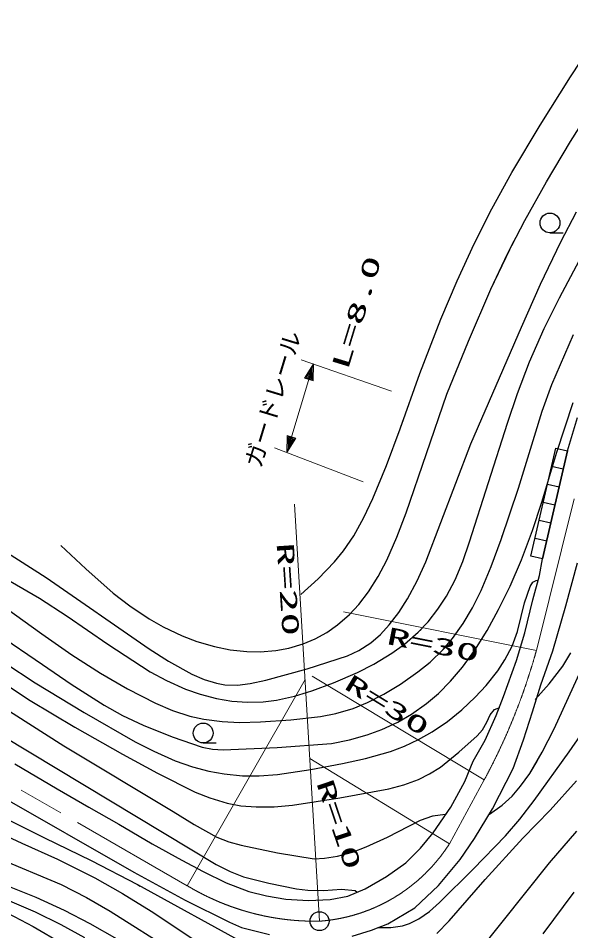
# Model space of a CAD drawing. Units: millimetres, scale not verified. Extents: x 40000 to 680000, y 20000 to 380000.
# Drawn here: x 213588 to 255966, y 247309 to 317277 of the extents above; entities that cross this region are included whole.
import ezdxf
from ezdxf.enums import TextEntityAlignment as Align

# ---------------------------------------------------------------- set-up
doc = ezdxf.new("R2010")
doc.units = ezdxf.units.MM
doc.header["$LTSCALE"] = 1000
doc.linetypes.add('CHAIN', pattern=[18.5, 12, -1.5, 3.5, -1.5])
for name, color, linetype, lineweight in [('M-BGD', 7, 'Continuous', 25), ('M-BMK', 2, 'CHAIN', 13), ('M-BMK-SRVR', 3, 'Continuous', 25), ('M-STR-HTXT', 7, 'Continuous', 13)]:
    doc.layers.add(name, color=color, linetype=linetype, lineweight=lineweight)
doc.styles.add('ＭＳ ゴシック', font='')
doc.styles.get('ＭＳ ゴシック').set_extended_font_data('MS Gothic')

msp = doc.modelspace()

# ---------------------------------------------------------------- linework, layer by layer
at = {"layer": 'M-BGD'}
for p, q in [((255953, 312775), (260921, 320418)), ((253617, 309073), (255953, 312775)), ((255953, 307838), (258223, 311445)), ((251451, 305457), (253617, 309073)), ((254104, 304746), (255953, 307838)), ((254104, 304746), (255953, 307838)), ((249910, 302652), (251451, 305457)), ((249910, 302652), (251451, 305457)), ((252444, 301779), (254104, 304746)), ((252444, 301779), (254104, 304746)), ((248556, 299974), (249910, 302652)), ((248556, 299974), (249910, 302652)), ((255208, 300138), (256415, 302437)), ((255208, 300138), (256415, 302437)), ((251127, 299215), (252444, 301779)), ((249849, 296501), (251610, 300184)), ((254374, 300821), (255374, 300821)), ((247243, 297148), (248556, 299974)), ((253649, 296888), (255208, 300138)), ((255092, 295846), (257066, 299553)), ((249849, 296501), (251127, 299215)), ((245991, 294202), (247243, 297148)), ((252184, 293588), (253649, 296888)), ((248122, 292527), (249849, 296501)), ((253934, 293487), (255092, 295846)), ((244398, 290050), (245991, 294202)), ((248308, 284634), (252184, 293588)), ((252798, 290927), (253934, 293487)), ((246462, 288455), (248122, 292527)), ((254503, 289186), (256189, 293021)), ((251882, 288513), (252798, 290927)), ((242876, 285783), (244398, 290050)), ((253774, 287153), (254503, 289186)), ((253774, 287153), (254503, 289186)), ((243349, 279359), (246462, 288455)), ((251127, 286235), (251882, 288513)), ((254886, 284006), (256142, 287824)), ((253197, 285237), (253774, 287153)), ((253197, 285237), (253774, 287153)), ((242876, 285783), (243121, 286470)), ((248205, 277125), (251127, 286235)), ((255713, 284099), (256476, 286655)), ((241834, 282974), (242876, 285783)), ((241834, 282974), (242876, 285783)), ((251958, 281254), (253197, 285237)), ((244852, 275608), (248308, 284634)), ((252909, 276028), (254818, 284306)), ((255713, 284099), (253804, 275822)), ((253804, 275822), (255713, 284099)), ((254818, 284306), (255713, 284099)), ((253741, 280174), (254886, 284006)), ((240795, 280461), (241834, 282974)), ((240795, 280461), (241834, 282974)), ((254500, 282926), (255395, 282720)), ((254182, 281547), (255076, 281340)), ((250621, 277299), (251958, 281254)), ((240106, 279003), (240795, 280461)), ((253026, 277991), (253741, 280174)), ((253863, 280167), (254758, 279960)), ((242633, 277484), (243349, 279359)), ((239327, 277599), (240106, 279003)), ((253545, 278787), (254440, 278581)), ((252178, 275746), (253026, 277991)), ((238547, 276442), (239327, 277599)), ((241855, 275723), (242633, 277484)), ((247686, 275611), (248205, 277125)), ((247686, 275611), (248205, 277125)), ((249868, 275234), (250621, 277299)), ((249868, 275234), (250621, 277299)), ((250621, 277299), (250743, 277650)), ((253227, 277408), (254122, 277201)), ((212398, 276518), (215726, 274403)), ((216860, 276842), (218765, 275048)), ((216860, 276842), (218765, 275048)), ((237850, 275587), (238547, 276442)), ((241198, 274478), (241855, 275723)), ((241198, 274478), (241855, 275723)), ((251315, 273735), (252178, 275746)), ((251315, 273735), (252178, 275746)), ((253804, 275822), (252909, 276028)), ((253566, 274550), (253804, 275822)), ((207637, 275630), (215389, 270066)), ((218765, 275048), (220881, 273204)), ((218765, 275048), (220881, 273204)), ((236595, 274301), (237850, 275587)), ((236595, 274301), (237850, 275587)), ((244183, 274133), (244852, 275608)), ((244183, 274133), (244852, 275608)), ((247094, 274207), (247686, 275611)), ((247094, 274207), (247686, 275611)), ((249092, 273388), (249868, 275234)), ((249092, 273388), (249868, 275234)), ((255589, 272231), (256475, 275526)), ((215726, 274403), (223633, 268921)), ((235256, 273081), (236595, 274301)), ((235256, 273081), (236595, 274301)), ((240447, 273289), (241198, 274478)), ((240447, 273289), (241198, 274478)), ((253047, 272689), (253566, 274550)), ((212973, 274126), (215213, 272807)), ((243448, 272759), (244183, 274133)), ((243448, 272759), (244183, 274133)), ((243448, 272759), (244183, 274133)), ((246430, 272966), (247094, 274207)), ((246430, 272966), (247094, 274207)), ((246430, 272966), (247094, 274207)), ((250434, 271942), (251315, 273735)), ((250434, 271942), (251315, 273735)), ((252426, 272454), (252846, 273695)), ((252426, 272454), (252846, 273695)), ((252846, 273695), (253055, 274039)), ((253055, 274039), (253319, 274166)), ((253319, 274166), (253488, 274195)), ((207550, 273091), (215443, 267715)), ((220881, 273204), (222146, 272229)), ((220881, 273204), (222146, 272229)), ((239715, 272333), (240447, 273289)), ((239715, 272333), (240447, 273289)), ((245769, 271956), (246430, 272966)), ((245769, 271956), (246430, 272966)), ((245769, 271956), (246430, 272966)), ((248435, 272073), (249092, 273388)), ((215213, 272807), (217345, 271435)), ((222146, 272229), (223639, 271228)), ((222146, 272229), (223639, 271228)), ((238987, 271548), (239715, 272333)), ((238987, 271548), (239715, 272333)), ((242789, 271724), (243448, 272759)), ((242789, 271724), (243448, 272759)), ((252172, 271409), (252426, 272454)), ((252172, 271409), (252426, 272454)), ((252436, 270156), (253047, 272689)), ((254601, 268764), (255589, 272231)), ((238076, 270760), (238987, 271548)), ((238076, 270760), (238987, 271548)), ((238987, 271548), (239033, 271592)), ((242050, 270762), (242789, 271724)), ((242050, 270762), (242789, 271724)), ((245025, 271008), (245769, 271956)), ((247718, 270864), (248435, 272073)), ((249556, 270342), (250434, 271942)), ((254685, 262795), (258760, 271694)), ((217345, 271435), (220463, 269283)), ((223639, 271228), (224712, 270613)), ((223639, 271228), (224712, 270613)), ((244266, 270202), (245025, 271008)), ((246904, 269721), (247718, 270864)), ((246904, 269721), (247718, 270864)), ((251870, 270250), (252172, 271409)), ((251870, 270250), (252172, 271409)), ((251870, 270250), (252172, 271409)), ((251870, 270250), (252172, 271409)), ((190016, 270338), (222442, 251798)), ((224712, 270613), (226164, 269920)), ((224712, 270613), (226164, 269920)), ((236364, 269699), (237247, 270187)), ((236364, 269699), (237247, 270187)), ((237247, 270187), (238076, 270760)), ((237247, 270187), (238076, 270760)), ((241367, 270033), (242050, 270762)), ((241367, 270033), (242050, 270762)), ((243209, 269285), (244266, 270202)), ((243209, 269285), (244266, 270202)), ((244266, 270202), (244482, 270417)), ((248599, 268812), (249556, 270342)), ((251468, 269142), (251870, 270250)), ((251468, 269142), (251870, 270250)), ((251468, 269142), (251870, 270250)), ((251468, 269142), (251870, 270250)), ((251795, 268020), (252436, 270156)), ((215389, 270066), (217688, 268467)), ((215389, 270066), (217688, 268467)), ((226164, 269920), (227292, 269488)), ((226164, 269920), (227292, 269488)), ((227292, 269488), (228645, 269094)), ((227292, 269488), (228645, 269094)), ((235436, 269303), (236364, 269699)), ((235436, 269303), (236364, 269699)), ((239716, 268808), (240620, 269388)), ((239716, 268808), (240620, 269388)), ((240620, 269388), (241367, 270033)), ((240620, 269388), (241367, 270033)), ((246181, 268876), (246904, 269721)), ((246181, 268876), (246904, 269721)), ((220463, 269283), (223712, 267168)), ((223633, 268921), (225119, 267972)), ((223633, 268921), (225119, 267972)), ((223633, 268921), (225119, 267972)), ((228645, 269094), (229832, 268858)), ((229832, 268858), (231120, 268723)), ((231120, 268723), (232132, 268707)), ((231120, 268723), (232132, 268707)), ((231120, 268723), (232132, 268707)), ((232132, 268707), (233340, 268801)), ((232132, 268707), (233340, 268801)), ((232132, 268707), (233340, 268801)), ((233340, 268801), (234332, 268980)), ((233340, 268801), (234332, 268980)), ((234332, 268980), (235436, 269303)), ((234332, 268980), (235436, 269303)), ((238836, 268386), (239716, 268808)), ((238836, 268386), (239716, 268808)), ((242232, 268581), (243209, 269285)), ((242232, 268581), (243209, 269285)), ((245171, 267909), (246181, 268876)), ((245171, 267909), (246181, 268876)), ((246181, 268876), (246392, 269105)), ((247659, 267515), (248599, 268812)), ((247659, 267515), (248599, 268812)), ((250921, 268078), (251468, 269142)), ((250921, 268078), (251468, 269142)), ((253673, 266176), (254601, 268764)), ((217688, 268467), (219891, 267064)), ((217688, 268467), (219891, 267064)), ((235754, 267405), (238836, 268386)), ((240853, 267746), (242232, 268581)), ((240853, 267746), (242232, 268581)), ((250369, 267236), (250921, 268078)), ((250369, 267236), (250921, 268078)), ((250813, 265283), (251795, 268020)), ((255355, 267606), (255980, 268620)), ((212552, 267843), (214893, 266328)), ((215443, 267715), (217647, 266206)), ((215443, 267715), (217647, 266206)), ((225119, 267972), (226910, 266973)), ((225119, 267972), (226910, 266973)), ((232567, 266521), (235754, 267405)), ((239598, 267099), (240853, 267746)), ((239598, 267099), (240853, 267746)), ((244236, 267153), (245171, 267909)), ((244236, 267153), (245171, 267909)), ((246751, 266443), (247659, 267515)), ((246751, 266443), (247659, 267515)), ((254304, 266238), (255355, 267606)), ((208925, 266687), (217080, 261490)), ((211043, 267247), (214506, 264973)), ((219891, 267064), (221975, 265868)), ((219891, 267064), (221975, 265868)), ((223712, 267168), (224949, 266502)), ((223712, 267168), (224949, 266502)), ((226910, 266973), (227838, 266576)), ((226910, 266973), (227838, 266576)), ((237761, 266314), (239598, 267099)), ((242916, 266229), (244236, 267153)), ((242916, 266229), (244236, 267153)), ((249482, 266123), (250369, 267236)), ((249482, 266123), (250369, 267236)), ((214893, 266328), (218654, 264043)), ((217647, 266206), (220189, 264605)), ((217647, 266206), (220189, 264605)), ((224949, 266502), (226412, 265843)), ((224949, 266502), (226412, 265843)), ((227838, 266576), (228786, 266289)), ((227838, 266576), (228786, 266289)), ((228786, 266289), (229446, 266173)), ((228786, 266289), (229446, 266173)), ((229446, 266173), (230410, 266150)), ((230410, 266150), (231385, 266262)), ((230410, 266150), (231385, 266262)), ((231385, 266262), (232567, 266521)), ((231385, 266262), (232567, 266521)), ((236111, 265714), (237761, 266314)), ((241621, 265444), (242916, 266229)), ((241621, 265444), (242916, 266229)), ((245819, 265512), (246751, 266443)), ((245819, 265512), (246751, 266443)), ((248639, 265225), (249482, 266123)), ((248639, 265225), (249482, 266123)), ((253037, 264101), (253673, 266176)), ((253245, 265029), (254304, 266238)), ((221975, 265868), (224127, 264760)), ((221975, 265868), (224127, 264760)), ((226412, 265843), (227545, 265439)), ((227545, 265439), (228784, 265112)), ((233404, 264996), (234768, 265306)), ((233404, 264996), (234768, 265306)), ((233404, 264996), (234768, 265306)), ((234768, 265306), (236111, 265714)), ((234768, 265306), (236111, 265714)), ((234768, 265306), (236111, 265714)), ((236111, 265714), (236259, 265763)), ((240374, 264806), (241621, 265444)), ((240374, 264806), (241621, 265444)), ((240374, 264806), (241621, 265444)), ((244897, 264731), (245819, 265512)), ((244897, 264731), (245819, 265512)), ((247603, 264252), (248639, 265225)), ((247603, 264252), (248639, 265225)), ((247603, 264252), (248639, 265225)), ((248639, 265225), (248642, 265228)), ((250251, 263818), (250813, 265283)), ((214506, 264973), (217918, 262930)), ((220189, 264605), (221586, 263825)), ((224127, 264760), (225417, 264210)), ((224127, 264760), (225417, 264210)), ((228784, 265112), (229975, 264916)), ((229975, 264916), (231181, 264833)), ((231181, 264833), (232386, 264868)), ((231181, 264833), (232386, 264868)), ((231181, 264833), (232386, 264868)), ((232386, 264868), (233404, 264996)), ((232386, 264868), (233404, 264996)), ((232386, 264868), (233404, 264996)), ((239265, 264355), (240374, 264806)), ((239265, 264355), (240374, 264806)), ((239265, 264355), (240374, 264806)), ((243750, 263915), (244897, 264731)), ((255846, 261016), (258349, 264659)), ((218654, 264043), (222547, 261799)), ((221586, 263825), (223172, 263064)), ((225417, 264210), (226744, 263773)), ((225417, 264210), (226744, 263773)), ((236759, 263731), (237937, 263970)), ((237937, 263970), (239265, 264355)), ((242710, 263307), (243750, 263915)), ((246501, 263364), (247603, 264252)), ((246501, 263364), (247603, 264252)), ((246501, 263364), (247603, 264252)), ((249396, 261914), (250251, 263818)), ((249540, 263293), (249798, 263871)), ((249798, 263871), (250128, 264265)), ((250128, 264265), (250521, 264420)), ((252353, 261952), (253037, 264101)), ((226744, 263773), (226850, 263744)), ((226744, 263773), (227826, 263528)), ((226744, 263773), (227826, 263528)), ((226744, 263773), (227826, 263528)), ((227826, 263528), (229217, 263343)), ((227826, 263528), (229217, 263343)), ((227826, 263528), (229217, 263343)), ((229217, 263343), (230569, 263280)), ((229217, 263343), (230569, 263280)), ((230569, 263280), (232168, 263324)), ((230569, 263280), (232168, 263324)), ((232168, 263324), (234492, 263476)), ((234492, 263476), (236759, 263731)), ((234492, 263476), (236759, 263731)), ((241487, 262737), (242710, 263307)), ((245339, 262571), (246501, 263364)), ((249190, 262714), (249540, 263293)), ((217918, 262930), (221579, 260862)), ((223172, 263064), (225405, 262180)), ((223172, 263064), (225405, 262180)), ((223172, 263064), (225405, 262180)), ((240355, 262325), (241487, 262737)), ((244297, 261972), (245339, 262571)), ((248798, 262260), (249190, 262714)), ((253772, 261011), (254685, 262795)), ((212440, 262238), (220667, 257273)), ((222547, 261799), (223976, 261067)), ((222547, 261799), (223976, 261067)), ((222547, 261799), (223976, 261067)), ((225405, 262180), (227697, 261392)), ((225405, 262180), (227697, 261392)), ((225405, 262180), (227697, 261392)), ((227774, 261710), (228774, 261709)), ((237619, 261675), (239000, 261949)), ((237619, 261675), (239000, 261949)), ((239000, 261949), (240355, 262325)), ((239000, 261949), (240355, 262325)), ((243217, 261454), (244297, 261972)), ((247390, 260993), (248798, 262260)), ((247390, 260993), (248798, 262260)), ((248493, 260303), (249396, 261914)), ((251547, 259755), (252353, 261952)), ((217080, 261490), (225481, 256444)), ((223976, 261067), (225624, 260344)), ((223976, 261067), (225624, 260344)), ((223976, 261067), (225624, 260344)), ((227697, 261392), (228476, 261234)), ((227697, 261392), (228476, 261234)), ((228476, 261234), (229311, 261180)), ((228476, 261234), (229311, 261180)), ((229311, 261180), (233460, 261372)), ((233460, 261372), (237619, 261675)), ((240226, 260516), (242148, 261055)), ((240226, 260516), (242148, 261055)), ((242148, 261055), (243217, 261454)), ((245975, 259864), (247390, 260993)), ((245975, 259864), (247390, 260993)), ((252817, 259375), (253772, 261011)), ((253153, 257289), (255852, 261026)), ((253153, 257289), (255846, 261016)), ((221579, 260862), (224268, 259391)), ((225624, 260344), (226943, 259881)), ((225624, 260344), (226943, 259881)), ((238463, 260132), (240226, 260516)), ((238463, 260132), (240226, 260516)), ((247833, 258765), (248493, 260303)), ((252817, 259375), (253379, 260307)), ((213324, 260109), (216571, 258180)), ((226943, 259881), (228209, 259549)), ((226943, 259881), (228209, 259549)), ((233467, 259280), (236043, 259668)), ((236043, 259668), (238463, 260132)), ((245134, 259329), (245975, 259864)), ((245134, 259329), (245975, 259864)), ((245134, 259329), (245975, 259864)), ((249967, 256645), (251547, 259755)), ((224268, 259391), (227164, 257943)), ((224268, 259391), (227164, 257943)), ((228209, 259549), (229394, 259334)), ((228209, 259549), (229394, 259334)), ((229394, 259334), (230791, 259193)), ((229394, 259334), (230791, 259193)), ((230791, 259193), (232077, 259180)), ((230791, 259193), (232077, 259180)), ((232077, 259180), (233467, 259280)), ((232077, 259180), (233467, 259280)), ((243167, 258508), (244283, 258909)), ((243167, 258508), (244283, 258909)), ((243167, 258508), (244283, 258909)), ((243167, 258508), (244283, 258909)), ((244283, 258909), (245134, 259329)), ((244283, 258909), (245134, 259329)), ((244283, 258909), (245134, 259329)), ((252121, 258386), (252817, 259375)), ((252121, 258386), (252817, 259375)), ((238258, 257500), (242009, 258203)), ((242009, 258203), (243167, 258508)), ((242009, 258203), (243167, 258508)), ((242009, 258203), (243167, 258508)), ((242009, 258203), (243167, 258508)), ((246758, 256787), (247833, 258765)), ((251467, 257632), (252121, 258386)), ((251467, 257632), (252121, 258386)), ((254376, 256567), (256417, 258812)), ((205109, 258080), (213853, 254036)), ((216571, 258180), (219012, 256788)), ((227164, 257943), (228277, 257500)), ((227164, 257943), (228277, 257500)), ((228277, 257500), (229601, 257097)), ((228277, 257500), (229601, 257097)), ((234617, 256926), (238258, 257500)), ((250702, 256947), (251467, 257632)), ((250702, 256947), (251467, 257632)), ((219012, 256788), (221307, 255493)), ((220667, 257273), (228778, 252400)), ((229601, 257097), (230669, 256898)), ((230669, 256898), (231837, 256801)), ((231837, 256801), (233219, 256811)), ((233219, 256811), (234617, 256926)), ((245416, 254807), (246758, 256787)), ((249725, 256245), (250702, 256947)), ((249725, 256245), (250702, 256947)), ((252055, 255860), (253153, 257289)), ((252055, 255860), (253153, 257289)), ((211990, 256213), (215594, 254445)), ((225481, 256444), (226224, 255983)), ((225481, 256444), (227079, 255449)), ((225481, 256444), (227079, 255449)), ((225481, 256444), (227079, 255449)), ((244446, 255785), (245384, 256114)), ((244446, 255785), (245384, 256114)), ((245384, 256114), (246339, 256242)), ((245384, 256114), (245420, 256122)), ((248594, 254387), (249967, 256645)), ((252284, 254418), (254376, 256567)), ((221307, 255493), (223852, 253979)), ((227079, 255449), (228831, 254485)), ((227079, 255449), (228831, 254485)), ((227079, 255449), (228831, 254485)), ((243547, 255324), (244446, 255785)), ((243547, 255324), (244446, 255785)), ((250955, 254596), (252055, 255860)), ((250955, 254596), (252055, 255860)), ((250955, 254596), (252055, 255860)), ((241916, 254473), (243547, 255324)), ((241916, 254473), (243547, 255324)), ((244440, 253648), (245416, 254807)), ((254348, 252521), (256444, 254937)), ((208005, 254591), (216871, 250852)), ((213853, 254036), (216588, 252787)), ((213853, 254036), (216588, 252787)), ((215594, 254445), (219187, 252691)), ((215594, 254445), (219187, 252691)), ((228831, 254485), (229741, 254125)), ((228831, 254485), (229741, 254125)), ((229741, 254125), (230696, 253862)), ((229741, 254125), (230696, 253862)), ((240275, 253739), (241916, 254473)), ((240275, 253739), (241916, 254473)), ((247495, 252770), (248594, 254387)), ((248484, 252022), (250955, 254596)), ((248484, 252022), (250955, 254596)), ((249392, 251247), (252284, 254418)), ((205983, 253501), (214942, 249875)), ((223852, 253979), (226146, 252709)), ((230696, 253862), (233474, 253289)), ((233474, 253289), (236282, 252828)), ((238067, 253021), (239237, 253347)), ((238067, 253021), (239237, 253347)), ((238067, 253021), (239237, 253347)), ((239237, 253347), (240275, 253739)), ((239237, 253347), (240275, 253739)), ((239237, 253347), (240275, 253739)), ((243310, 252519), (244440, 253648)), ((216588, 252787), (219453, 251363)), ((216588, 252787), (219453, 251363)), ((219187, 252691), (222738, 250843)), ((219187, 252691), (222738, 250843)), ((226146, 252709), (227782, 251854)), ((236282, 252828), (237077, 252863)), ((237077, 252863), (238067, 253021)), ((245816, 250787), (247495, 252770)), ((228778, 252400), (229850, 251857)), ((228778, 252400), (229850, 251857)), ((228778, 252400), (229850, 251857)), ((228778, 252400), (229850, 251857)), ((241837, 251464), (243310, 252519)), ((245901, 249484), (248484, 252022)), ((245901, 249484), (248484, 252022)), ((248295, 244953), (254348, 252521)), ((219453, 251363), (221578, 250169)), ((219453, 251363), (221578, 250169)), ((222442, 251798), (226391, 249667)), ((227782, 251854), (229540, 250975)), ((229850, 251857), (230861, 251456)), ((229850, 251857), (230861, 251456)), ((229850, 251857), (230861, 251456)), ((229850, 251857), (230861, 251456)), ((230861, 251456), (232797, 250952)), ((230861, 251456), (232797, 250952)), ((230861, 251456), (232797, 250952)), ((240201, 250536), (241837, 251464)), ((246639, 248076), (249392, 251247)), ((216871, 250852), (218826, 249855)), ((222738, 250843), (222945, 250729)), ((222738, 250843), (231187, 246199)), ((229540, 250975), (231265, 250319)), ((232797, 250952), (234920, 250516)), ((232797, 250952), (234920, 250516)), ((232797, 250952), (234920, 250516)), ((234920, 250516), (235805, 250413)), ((236995, 250395), (238391, 250502)), ((238391, 250502), (239430, 250392)), ((238858, 249951), (240201, 250536)), ((244015, 249078), (245816, 250787)), ((211382, 250234), (214885, 248754)), ((214942, 249875), (217119, 248877)), ((218826, 249855), (220651, 248804)), ((221578, 250169), (223784, 248810)), ((231265, 250319), (232632, 249977)), ((232632, 249977), (234121, 249732)), ((235805, 250413), (236995, 250395)), ((237515, 249707), (238858, 249951)), ((239430, 250392), (239590, 250273)), ((253838, 247061), (256234, 250263)), ((226391, 249667), (229785, 247957)), ((234121, 249732), (235855, 249634)), ((235855, 249634), (237515, 249707)), ((245123, 248796), (245901, 249484)), ((245123, 248796), (245901, 249484)), ((212794, 248650), (214744, 247630)), ((214885, 248754), (216860, 247791)), ((217119, 248877), (219084, 247868)), ((220651, 248804), (228911, 243597)), ((223784, 248810), (227452, 246377)), ((241943, 247833), (244015, 249078)), ((244302, 248211), (245123, 248796)), ((244302, 248211), (245123, 248796)), ((216860, 247791), (218663, 246797)), ((219084, 247868), (221160, 246690)), ((229785, 247957), (230712, 247567)), ((240674, 247345), (241943, 247833)), ((243050, 247683), (243604, 247859)), ((243050, 247683), (243604, 247859)), ((243604, 247859), (244302, 248211)), ((243604, 247859), (244302, 248211)), ((245689, 247104), (246639, 248076)), ((214744, 247630), (216997, 246318)), ((214744, 247630), (216997, 246318)), ((230712, 247567), (232861, 247029)), ((239209, 246905), (240674, 247345)), ((241158, 247561), (242174, 247568)), ((241158, 247561), (242174, 247568)), ((242174, 247568), (243050, 247683)), ((242174, 247568), (243050, 247683))]:
    msp.add_line(p, q, dxfattribs=at)
for centre in [(254374, 301581), (227774, 262470)]:
    msp.add_circle(centre, 760, dxfattribs=at)
at = {"layer": 'M-BMK'}
for p, q in [((253329, 268789), (257205, 284295)), ((186080, 274069), (226551, 250763)), ((246657, 253971), (249327, 258871))]:
    msp.add_line(p, q, dxfattribs=at)
for centre, radius, start, end in [((207221, 281628), 47862, 331.61087, 344.44008), ((235760, 260949), 12940, 274.16929, 327.36647), ((236358, 267067), 19026, 238.97202, 271.03321)]:
    msp.add_arc(centre, radius, start, end, dxfattribs=at)
at = {"layer": 'M-BMK-SRVR'}
msp.add_circle((236701, 248044), 728, dxfattribs=at)
at = {"layer": 'M-STR-HTXT'}
for p, q in [((242215, 288692), (235299, 291098)), ((234182, 283980), (236244, 290770)), ((235546, 289675), (236244, 290770)), ((235656, 289694), (236142, 290435)), ((236142, 290435), (236134, 289549)), ((236244, 290770), (236216, 289472)), ((236216, 289472), (235546, 289675)), ((236134, 289549), (235656, 289694)), ((235766, 289713), (236084, 290244)), ((236053, 289626), (235766, 289713)), ((235876, 289732), (235997, 289956)), ((235972, 289703), (235876, 289732)), ((235997, 289956), (235972, 289703)), ((236084, 290244), (236053, 289626)), ((234182, 283980), (234211, 285278)), ((234880, 285074), (234182, 283980)), ((234211, 285278), (234880, 285074)), ((234284, 284315), (234292, 285201)), ((234770, 285055), (234284, 284315)), ((234292, 285201), (234770, 285055)), ((234342, 284506), (234373, 285124)), ((234660, 285037), (234342, 284506)), ((234373, 285124), (234660, 285037)), ((234429, 284793), (234454, 285047)), ((234550, 285018), (234429, 284793)), ((234454, 285047), (234550, 285018)), ((240046, 281742), (233248, 284336)), ((236701, 248044), (234778, 280026)), ((253329, 268789), (238538, 271774)), ((249327, 258871), (236123, 266834)), ((226551, 250763), (235587, 266574)), ((246657, 253971), (235951, 260524))]:
    msp.add_line(p, q, dxfattribs=at)

# ---------------------------------------------------------------- texts
at = {"layer": 'M-STR-HTXT', "style": 'ＭＳ ゴシック', "width": 2}
for s, rotation, p in [('L=8.0', 73.088, (239237, 290108)), ('R=20', 273.788, (233006, 277013)), ('R=30', 348.788, (241684, 268921)), ('R=30', 328.488, (238268, 265595)), ('R=10', 288.688, (236055, 258543))]:
    msp.add_text(s, height=1320, rotation=rotation, dxfattribs=at).set_placement(p, align=Align.BOTTOM_LEFT)
at = {"layer": 'M-STR-HTXT', "style": 'ＭＳ ゴシック'}
msp.add_text('ガードレール', height=1320, rotation=73.088, dxfattribs=at).set_placement((232563, 282603), align=Align.BOTTOM_LEFT)

doc.saveas('drawing.dxf')
